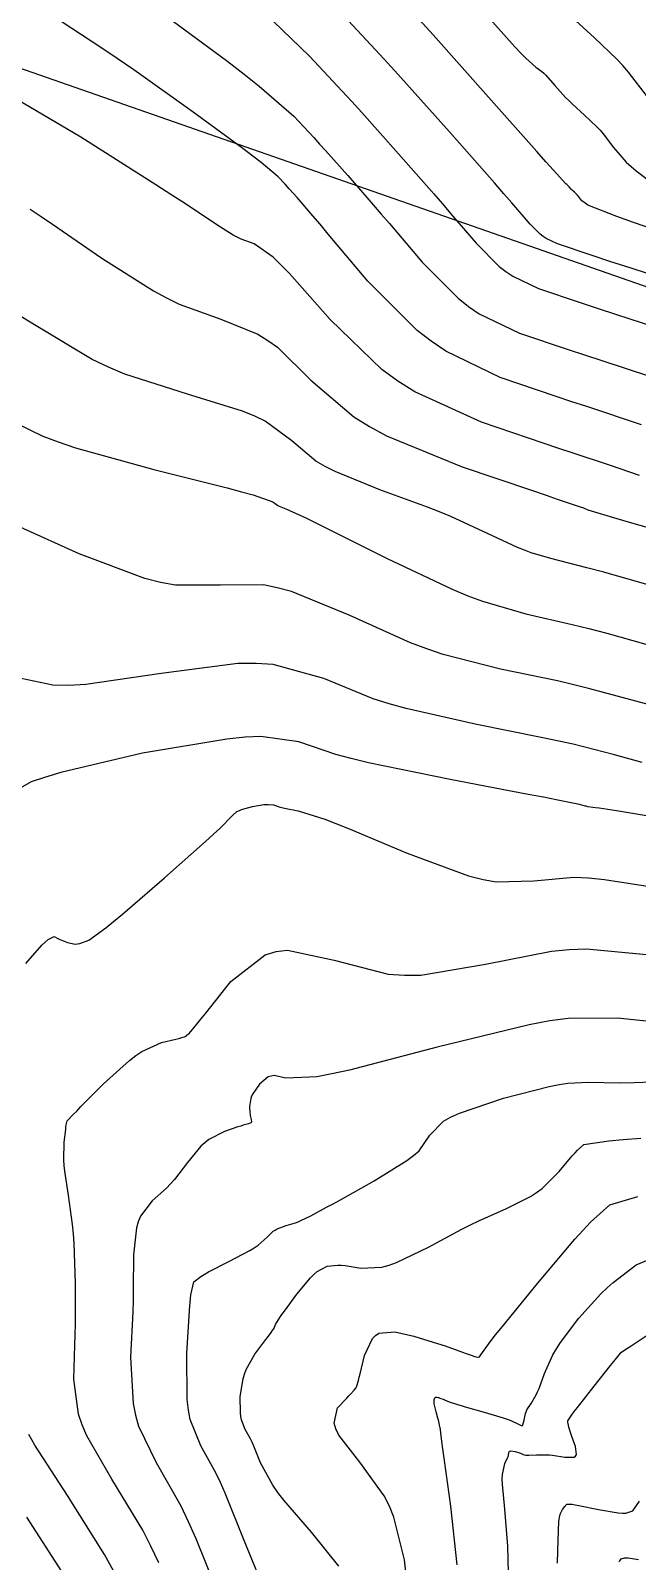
# Model space of a CAD drawing. Header units: metres. Extents: x 837117 to 838479, y 1189012 to 1191015.
# Drawn here: x 837784.2 to 837824.3, y 1190030.7 to 1190131.8 of the extents above; entities that cross this region are included whole.
import ezdxf

# ---------------------------------------------------------------- set-up
doc = ezdxf.new("R2010")
doc.units = ezdxf.units.M
doc.header["$LTSCALE"] = 0.3
for name, color, linetype in [('COTAS 10', 1, 'Continuous'), ('COTAS INT', 252, 'Continuous'), ('VIA2', 121, 'Continuous')]:
    doc.layers.add(name, color=color, linetype=linetype)

msp = doc.modelspace()

# ---------------------------------------------------------------- linework, layer by layer
at = {"layer": 'COTAS 10'}
for points in [[(837791.64, 1190133.91), (837797.15, 1190129.82), (837798.31, 1190128.93), (837799.31, 1190128.13), (837801.6, 1190126.14), (837802.91, 1190124.73), (837803.29, 1190124.31), (837803.69, 1190123.88), (837805.17, 1190122.22), (837806.85, 1190120.29), (837807.37, 1190119.68), (837807.92, 1190119.05), (837810.07, 1190116.5), (837812.45, 1190114.12), (837813.15, 1190113.58), (837813.85, 1190113.1), (837816.5, 1190111.82), (837819.73, 1190110.74), (837820.8, 1190110.38), (837821.95, 1190110.01), (837826.7, 1190108.45)], [(837824.96, 1190127.43), (837823.71, 1190129.06), (837823.34, 1190129.49), (837822.95, 1190129.91), (837821.46, 1190131.32), (837819.97, 1190132.68)], [(837782.34, 1190106.32), (837785, 1190105.01), (837786.02, 1190104.63), (837787.16, 1190104.25), (837792.34, 1190102.81), (837797.2, 1190101.59), (837798.14, 1190101.34), (837798.91, 1190101.13), (837800.21, 1190100.68), (837800.45, 1190100.49), (837800.53, 1190100.44), (837800.63, 1190100.39), (837801.06, 1190100.21), (837802.39, 1190099.61), (837803.05, 1190099.28), (837803.84, 1190098.89), (837807.77, 1190096.93), (837812.07, 1190094.9), (837813.1, 1190094.47), (837814.06, 1190094.11), (837816.93, 1190093.27), (837820, 1190092.58), (837821.09, 1190092.3), (837822.28, 1190091.99), (837827.43, 1190090.55)], [(837792.68, 1190030.58), (837792.15, 1190031.69), (837791.61, 1190032.74), (837789.57, 1190036.12), (837787.91, 1190038.98), (837787.61, 1190039.71), (837787.36, 1190040.41), (837787.05, 1190042.71), (837787.13, 1190044.97), (837787.15, 1190045.65), (837787.16, 1190046.34), (837787.16, 1190049.05), (837787.08, 1190051.67), (837787.04, 1190052.32), (837786.98, 1190052.93), (837786.71, 1190054.87), (837786.46, 1190056.45), (837786.42, 1190056.84), (837786.4, 1190057.21), (837786.42, 1190058.38), (837786.52, 1190059.22), (837786.54, 1190059.39), (837786.56, 1190059.52), (837786.62, 1190059.78), (837787.01, 1190060.19), (837787.25, 1190060.43), (837787.53, 1190060.72), (837789.02, 1190062.22), (837790.73, 1190063.77), (837791.15, 1190064.09), (837791.56, 1190064.36), (837792.85, 1190064.95), (837793.8, 1190065.18), (837793.99, 1190065.23), (837794.14, 1190065.27), (837794.42, 1190065.36), (837794.5, 1190065.42), (837794.53, 1190065.44), (837794.55, 1190065.46), (837794.68, 1190065.56), (837795.18, 1190066.16), (837795.45, 1190066.5), (837795.78, 1190066.9), (837797.43, 1190068.98), (837799.7, 1190070.75), (837800.42, 1190070.97), (837801.18, 1190071.06), (837804.27, 1190070.39), (837807.83, 1190069.47), (837808.9, 1190069.4), (837810, 1190069.41), (837814.27, 1190070.14), (837818.63, 1190071), (837819.79, 1190071.1), (837820.93, 1190071.14), (837824.9, 1190070.77)], [(837812.4, 1190030.45), (837811.97, 1190034.33), (837811.53, 1190037.5), (837811.45, 1190038.11), (837811.38, 1190038.6), (837811.28, 1190039.38), (837811.28, 1190039.43), (837811.27, 1190039.46), (837811.27, 1190039.5), (837811.23, 1190039.67), (837811.17, 1190039.93), (837811.15, 1190040.02), (837811.12, 1190040.13), (837811, 1190040.57), (837810.9, 1190041), (837810.88, 1190041.09), (837810.87, 1190041.18), (837810.87, 1190041.38), (837810.92, 1190041.49), (837810.93, 1190041.5), (837810.95, 1190041.52), (837811.04, 1190041.53), (837811.14, 1190041.5), (837811.17, 1190041.5), (837811.2, 1190041.49), (837811.32, 1190041.45), (837811.47, 1190041.39), (837811.53, 1190041.37), (837811.59, 1190041.34), (837811.87, 1190041.23), (837812.42, 1190041.04), (837812.65, 1190040.97), (837812.92, 1190040.89), (837814.18, 1190040.54), (837815.44, 1190040.17), (837815.7, 1190040.08), (837815.93, 1190039.99), (837816.44, 1190039.74), (837816.66, 1190039.64), (837816.71, 1190039.66), (837816.74, 1190039.7), (837816.81, 1190040.01), (837816.9, 1190040.45), (837816.94, 1190040.57), (837817, 1190040.69), (837817.27, 1190041.12), (837817.61, 1190041.68), (837817.71, 1190041.89), (837817.81, 1190042.11), (837818.16, 1190043.09), (837818.72, 1190044.33), (837818.95, 1190044.72), (837819.22, 1190045.13), (837820.44, 1190046.75), (837821.89, 1190048.35), (837822.3, 1190048.74), (837822.71, 1190049.11), (837824.22, 1190050.26), (837826.23, 1190051.11)]]:
    msp.add_lwpolyline(points, dxfattribs=at)
at = {"layer": 'COTAS INT'}
for points in [[(837830.95, 1190113.8), (837823.9, 1190116.1), (837822.49, 1190116.56), (837821.32, 1190116.95), (837819.02, 1190117.71), (837818.28, 1190118.06), (837818.08, 1190118.2), (837817.88, 1190118.35), (837817.21, 1190119.02), (837816, 1190120.42), (837815.47, 1190121.03), (837814.85, 1190121.74), (837811.88, 1190125.11), (837808.47, 1190128.92), (837807.57, 1190129.91), (837806.69, 1190130.87), (837803.68, 1190134.1)], [(837824.58, 1190105.77), (837820.97, 1190106.96), (837819.96, 1190107.29), (837818.94, 1190107.63), (837815.24, 1190108.88), (837811.64, 1190110.62), (837810.68, 1190111.28), (837809.74, 1190112), (837806.49, 1190115.25), (837803.87, 1190118.36), (837803.33, 1190119.01), (837802.86, 1190119.56), (837801.81, 1190120.78), (837801.29, 1190121.36), (837801.16, 1190121.51), (837801.02, 1190121.66), (837800.56, 1190122.15), (837799.43, 1190123.09), (837798.88, 1190123.51), (837798.22, 1190124.01), (837794.95, 1190126.42), (837791.02, 1190129.22), (837789.93, 1190129.96), (837788.85, 1190130.69), (837784.95, 1190133.24)], [(837800.23, 1190132.42), (837802.64, 1190130.12), (837804.8, 1190127.8), (837805.43, 1190127.11), (837806.08, 1190126.4), (837808.52, 1190123.67), (837810.85, 1190121.01), (837811.42, 1190120.36), (837811.96, 1190119.73), (837813.64, 1190117.76), (837815.17, 1190116.23), (837815.61, 1190115.89), (837816.06, 1190115.58), (837817.76, 1190114.76), (837820.53, 1190113.84), (837821.65, 1190113.47), (837822.93, 1190113.05), (837828.83, 1190111.13)], [(837825.39, 1190118.66), (837824.04, 1190119.13), (837822.94, 1190119.52), (837821.02, 1190120.26), (837820.76, 1190120.46), (837820.7, 1190120.51), (837820.64, 1190120.56), (837820.49, 1190120.74), (837820.37, 1190120.9), (837820.33, 1190120.94), (837820.29, 1190120.98), (837820.15, 1190121.12), (837820, 1190121.26), (837819.92, 1190121.33), (837819.79, 1190121.48), (837819.68, 1190121.6), (837819.66, 1190121.62), (837819.64, 1190121.64), (837819.57, 1190121.69), (837818.75, 1190122.58), (837818.26, 1190123.14), (837817.65, 1190123.82), (837814.47, 1190127.41), (837810.81, 1190131.52), (837809.89, 1190132.53)], [(837814.37, 1190132.77), (837816.21, 1190130.72), (837816.6, 1190130.32), (837816.92, 1190129.99), (837817.6, 1190129.38), (837817.98, 1190129.11), (837818.11, 1190128.99), (837818.25, 1190128.85), (837818.85, 1190128.18), (837819.56, 1190127.39), (837819.77, 1190127.18), (837819.98, 1190126.97), (837820.81, 1190126.22), (837821.62, 1190125.44), (837821.83, 1190125.22), (837822.04, 1190124.98), (837822.73, 1190124.08), (837823.57, 1190123.11), (837823.88, 1190122.82), (837824.21, 1190122.53), (837825.67, 1190121.44)], [(837824.43, 1190102.41), (837822.45, 1190103.09), (837819.99, 1190103.91), (837819.11, 1190104.2), (837818.15, 1190104.52), (837813.99, 1190105.93), (837809.59, 1190107.95), (837808.48, 1190108.65), (837807.42, 1190109.42), (837803.99, 1190112.72), (837801.32, 1190115.75), (837800.74, 1190116.34), (837800.23, 1190116.83), (837798.98, 1190117.72), (837798.12, 1190118.03), (837797.85, 1190118.16), (837797.58, 1190118.3), (837796.5, 1190118.98), (837794.43, 1190120.35), (837793.53, 1190120.94), (837792.48, 1190121.61), (837787.52, 1190124.77), (837781.59, 1190128.24)], [(837784.18, 1190120), (837784.89, 1190119.53), (837785.65, 1190119.01), (837788.9, 1190116.77), (837792.32, 1190114.61), (837793.19, 1190114.15), (837794.02, 1190113.74), (837796.77, 1190112.75), (837799.22, 1190111.75), (837799.88, 1190111.34), (837800.51, 1190110.88), (837802.73, 1190108.71), (837805.56, 1190106.28), (837806.59, 1190105.65), (837807.73, 1190105.04), (837812.73, 1190102.99), (837817.36, 1190101.42), (837818.27, 1190101.11), (837819.01, 1190100.86), (837820.33, 1190100.42), (837820.59, 1190100.32), (837820.67, 1190100.3), (837820.75, 1190100.27), (837821.03, 1190100.15), (837822.95, 1190099.57), (837824.06, 1190099.25), (837825.42, 1190098.86)], [(837829.74, 1190093.84), (837823.39, 1190095.65), (837822.08, 1190096.02), (837820.97, 1190096.32), (837818.59, 1190096.92), (837817.28, 1190097.3), (837816.84, 1190097.47), (837816.37, 1190097.66), (837814.4, 1190098.59), (837811.98, 1190099.7), (837811.23, 1190100.02), (837810.44, 1190100.33), (837807.28, 1190101.47), (837804.32, 1190102.67), (837803.66, 1190103.01), (837803.06, 1190103.37), (837801.47, 1190104.7), (837799.71, 1190106), (837799.01, 1190106.34), (837798.21, 1190106.67), (837794.56, 1190107.78), (837790.43, 1190109.11), (837789.34, 1190109.57), (837788.26, 1190110.08), (837784.56, 1190112.29), (837781.34, 1190114.26)], [(837825.11, 1190087.26), (837821.16, 1190088.32), (837820.09, 1190088.59), (837819.03, 1190088.84), (837815.26, 1190089.62), (837811.47, 1190090.59), (837810.39, 1190090.96), (837809.3, 1190091.36), (837805.26, 1190093.18), (837801.45, 1190094.75), (837800.5, 1190095), (837799.6, 1190095.18), (837796.75, 1190095.16), (837793.77, 1190095.16), (837792.79, 1190095.34), (837791.74, 1190095.61), (837787.42, 1190097.24), (837783.51, 1190099)], [(837824.62, 1190083.46), (837822.79, 1190083.97), (837820.05, 1190084.66), (837819.1, 1190084.87), (837818.06, 1190085.09), (837813.59, 1190085.98), (837809.01, 1190087.02), (837807.89, 1190087.34), (837806.84, 1190087.67), (837803.59, 1190089), (837800.23, 1190089.92), (837799.1, 1190089.99), (837797.9, 1190089.99), (837792.83, 1190089.33), (837787.86, 1190088.6), (837786.72, 1190088.55), (837785.67, 1190088.56), (837782.74, 1190089.17)], [(837825.04, 1190079.91), (837822.92, 1190080.27), (837821.77, 1190080.44), (837821.54, 1190080.47), (837821.36, 1190080.49), (837821.03, 1190080.53), (837820.91, 1190080.56), (837820.85, 1190080.57), (837820.79, 1190080.59), (837820.47, 1190080.68), (837818.94, 1190080.99), (837818.1, 1190081.16), (837817.08, 1190081.35), (837811.93, 1190082.33), (837806.54, 1190083.44), (837805.39, 1190083.71), (837804.38, 1190083.98), (837801.93, 1190084.82), (837799.42, 1190085.17), (837798.38, 1190085.12), (837797.18, 1190085), (837791.59, 1190084.06), (837786.19, 1190082.79), (837785.12, 1190082.47), (837784.23, 1190082.17), (837782.52, 1190081.19)], [(837783.89, 1190070.18), (837784.95, 1190071.38), (837785.17, 1190071.59), (837785.36, 1190071.76), (837785.76, 1190071.96), (837786.01, 1190071.82), (837786.09, 1190071.78), (837786.19, 1190071.73), (837786.63, 1190071.56), (837787.14, 1190071.46), (837787.29, 1190071.47), (837787.45, 1190071.5), (837788.04, 1190071.71), (837789.18, 1190072.53), (837789.69, 1190072.94), (837790.27, 1190073.43), (837793.06, 1190075.83), (837795.76, 1190078.23), (837796.29, 1190078.72), (837796.73, 1190079.12), (837797.52, 1190079.93), (837797.83, 1190080.21), (837797.97, 1190080.27), (837798.13, 1190080.34), (837798.87, 1190080.54), (837799.62, 1190080.67), (837799.78, 1190080.69), (837799.92, 1190080.69), (837800.26, 1190080.65), (837800.63, 1190080.52), (837800.8, 1190080.49), (837800.99, 1190080.44), (837801.89, 1190080.26), (837803.65, 1190079.71), (837804.38, 1190079.43), (837805.21, 1190079.1), (837809.09, 1190077.46), (837813.15, 1190075.97), (837814.1, 1190075.73), (837814.97, 1190075.57), (837817.46, 1190075.63), (837820.1, 1190075.87), (837821.07, 1190075.83), (837822.13, 1190075.73), (837826.82, 1190074.99)], [(837825.94, 1190066.25), (837822.98, 1190066.56), (837819.73, 1190066.55), (837818.51, 1190066.38), (837817.15, 1190066.13), (837811.07, 1190064.65), (837805.28, 1190063.14), (837804.1, 1190062.88), (837803.11, 1190062.7), (837801.07, 1190062.61), (837800.29, 1190062.77), (837800.1, 1190062.74), (837799.91, 1190062.68), (837799.32, 1190062.21), (837798.89, 1190061.57), (837798.81, 1190061.41), (837798.75, 1190061.25), (837798.67, 1190060.74), (837798.7, 1190060.32), (837798.71, 1190060.22), (837798.72, 1190060.13), (837798.78, 1190059.87), (837798.79, 1190059.7), (837798.77, 1190059.67), (837798.75, 1190059.64), (837798.61, 1190059.58), (837798.25, 1190059.49), (837798.09, 1190059.44), (837797.9, 1190059.38), (837797.01, 1190059.08), (837795.99, 1190058.54), (837795.72, 1190058.33), (837795.46, 1190058.1), (837794.57, 1190057.03), (837793.7, 1190055.9), (837793.45, 1190055.61), (837793.19, 1190055.34), (837792.24, 1190054.49), (837791.46, 1190053.49), (837791.31, 1190053.12), (837791.19, 1190052.71), (837791.01, 1190050.92), (837790.99, 1190048.64), (837790.97, 1190047.92), (837790.95, 1190047.17), (837790.81, 1190044.16), (837790.97, 1190041.11), (837791.13, 1190040.34), (837791.33, 1190039.61), (837792.51, 1190037.22), (837794.13, 1190034.36), (837794.62, 1190033.32), (837795.13, 1190032.19), (837797.12, 1190027.22)], [(837799.58, 1190028.99), (837798.31, 1190032.07), (837797.06, 1190035.19), (837796.75, 1190035.9), (837796.44, 1190036.54), (837795.45, 1190038.31), (837794.75, 1190040.05), (837794.63, 1190040.68), (837794.55, 1190041.38), (837794.52, 1190044.42), (837794.7, 1190047.25), (837794.75, 1190047.81), (837794.8, 1190048.28), (837794.98, 1190049.15), (837795.44, 1190049.51), (837795.67, 1190049.64), (837795.95, 1190049.8), (837797.3, 1190050.49), (837798.69, 1190051.22), (837798.98, 1190051.4), (837799.24, 1190051.57), (837799.83, 1190052.09), (837800.23, 1190052.49), (837800.36, 1190052.57), (837800.5, 1190052.65), (837801.08, 1190052.86), (837801.71, 1190053.05), (837801.89, 1190053.11), (837802.07, 1190053.19), (837802.72, 1190053.5), (837803.76, 1190054.07), (837804.19, 1190054.3), (837804.67, 1190054.57), (837806.91, 1190055.81), (837809.07, 1190057.16), (837809.51, 1190057.49), (837809.87, 1190057.81), (837810.58, 1190058.83), (837811.48, 1190059.76), (837811.96, 1190060.03), (837812.54, 1190060.29), (837815.45, 1190061.28), (837818.48, 1190062.05), (837819.13, 1190062.18), (837819.7, 1190062.28), (837821.06, 1190062.34), (837823.11, 1190062.29), (837824.1, 1190062.31), (837825.27, 1190062.35)], [(837804.56, 1190030.36), (837802.76, 1190032.61), (837800.93, 1190034.73), (837800.54, 1190035.24), (837800.2, 1190035.72), (837799.4, 1190037.19), (837798.96, 1190038.29), (837798.85, 1190038.55), (837798.74, 1190038.77), (837798.39, 1190039.4), (837798.14, 1190040.02), (837798.09, 1190040.24), (837798.07, 1190040.49), (837798.05, 1190041.57), (837798.24, 1190042.75), (837798.34, 1190043.05), (837798.45, 1190043.35), (837799.03, 1190044.36), (837799.62, 1190045.17), (837799.74, 1190045.33), (837799.85, 1190045.48), (837800.09, 1190045.79), (837800.22, 1190045.97), (837800.25, 1190046.03), (837800.29, 1190046.09), (837800.39, 1190046.32), (837800.67, 1190046.79), (837800.81, 1190046.99), (837800.97, 1190047.22), (837801.79, 1190048.33), (837802.7, 1190049.42), (837802.92, 1190049.63), (837803.13, 1190049.82), (837803.8, 1190050.18), (837804.5, 1190050.25), (837804.73, 1190050.24), (837804.98, 1190050.22), (837806.03, 1190050.06), (837807.42, 1190050.12), (837807.89, 1190050.25), (837808.39, 1190050.42), (837810.49, 1190051.43), (837812.7, 1190052.62), (837813.27, 1190052.91), (837813.82, 1190053.18), (837815.66, 1190054), (837817.24, 1190054.79), (837817.63, 1190055.05), (837818, 1190055.32), (837819.14, 1190056.44), (837819.99, 1190057.46), (837820.18, 1190057.66), (837820.35, 1190057.84), (837820.77, 1190058.23), (837822.42, 1190058.46), (837823.37, 1190058.54), (837824.53, 1190058.63)], [(837809.24, 1190027.83), (837808.92, 1190030.79), (837808.21, 1190033.61), (837807.91, 1190034.33), (837807.56, 1190035.01), (837805.96, 1190037.24), (837804.58, 1190039.02), (837804.38, 1190039.43), (837804.26, 1190039.8), (837804.49, 1190040.82), (837805.11, 1190041.47), (837805.24, 1190041.61), (837805.35, 1190041.72), (837805.58, 1190041.98), (837805.67, 1190042.1), (837805.69, 1190042.13), (837805.71, 1190042.16), (837805.77, 1190042.27), (837805.87, 1190042.64), (837805.92, 1190042.84), (837805.98, 1190043.08), (837806.27, 1190044.28), (837806.79, 1190045.41), (837806.99, 1190045.6), (837807.22, 1190045.75), (837808.27, 1190045.84), (837809.52, 1190045.55), (837809.88, 1190045.45), (837810.24, 1190045.34), (837811.59, 1190044.91), (837812.75, 1190044.51), (837812.98, 1190044.42), (837813.19, 1190044.35), (837813.62, 1190044.19), (837813.79, 1190044.16), (837813.83, 1190044.17), (837813.87, 1190044.19), (837813.96, 1190044.33), (837814.57, 1190045.18), (837814.93, 1190045.64), (837815.38, 1190046.2), (837817.69, 1190049.04), (837820.17, 1190051.96), (837820.72, 1190052.56), (837821.21, 1190053.08), (837822.49, 1190054.24), (837824.33, 1190054.79)], [(837815.78, 1190029.88), (837815.77, 1190030.82), (837815.74, 1190031.68), (837815.55, 1190034.13), (837815.39, 1190035.77), (837815.37, 1190036.12), (837815.38, 1190036.43), (837815.53, 1190037.15), (837815.72, 1190037.52), (837815.76, 1190037.6), (837815.78, 1190037.68), (837815.81, 1190037.87), (837815.85, 1190037.96), (837815.89, 1190037.97), (837815.94, 1190037.98), (837816.22, 1190037.93), (837816.51, 1190037.84), (837816.57, 1190037.82), (837816.63, 1190037.8), (837816.75, 1190037.73), (837816.93, 1190037.69), (837817.02, 1190037.69), (837817.12, 1190037.69), (837817.63, 1190037.72), (837818.3, 1190037.72), (837818.5, 1190037.71), (837818.7, 1190037.69), (837819.5, 1190037.56), (837820.12, 1190037.57), (837820.21, 1190037.64), (837820.27, 1190037.73), (837820.21, 1190038.28), (837819.97, 1190038.92), (837819.92, 1190039.06), (837819.87, 1190039.19), (837819.77, 1190039.55), (837819.72, 1190039.78), (837819.71, 1190039.83), (837819.71, 1190039.87), (837819.7, 1190039.97), (837819.96, 1190040.36), (837820.13, 1190040.58), (837820.34, 1190040.85), (837821.44, 1190042.25), (837822.53, 1190043.63), (837822.74, 1190043.89), (837822.91, 1190044.1), (837823.18, 1190044.44), (837823.18, 1190044.45), (837823.19, 1190044.46), (837823.61, 1190044.75), (837823.88, 1190044.92), (837824.21, 1190045.14), (837825.94, 1190046.28)], [(837789.68, 1190030.05), (837789.08, 1190031.13), (837786.64, 1190035.03), (837784.49, 1190038.35), (837784.08, 1190039.07)], [(837819.02, 1190030.56), (837819.04, 1190031.38), (837819.06, 1190032.06), (837819.12, 1190033.34), (837819.17, 1190033.69), (837819.19, 1190033.77), (837819.22, 1190033.85), (837819.36, 1190034.11), (837819.51, 1190034.3), (837819.54, 1190034.34), (837819.56, 1190034.38), (837819.63, 1190034.47), (837819.98, 1190034.45), (837820.18, 1190034.42), (837820.43, 1190034.38), (837821.72, 1190034.11), (837823.04, 1190033.89), (837823.31, 1190033.87), (837823.53, 1190033.87), (837823.99, 1190034.01), (837824.45, 1190034.65)], [(837783.94, 1190033.59), (837786.65, 1190029.39), (837787.26, 1190028.32), (837787.82, 1190027.3), (837789.35, 1190023.94), (837790.15, 1190020.64), (837790.26, 1190019.64), (837790.3, 1190018.62), (837790.04, 1190014.63), (837789.46, 1190010.54), (837789.31, 1190009.45), (837789.16, 1190008.37), (837788.66, 1190004.63), (837788.6, 1190001.12), (837788.74, 1190000.19), (837788.78, 1190000)], [(837823.09, 1190030.66), (837823.11, 1190030.69), (837823.13, 1190030.72), (837823.22, 1190030.85), (837823.45, 1190030.92), (837823.57, 1190030.92), (837823.7, 1190030.91), (837824.38, 1190030.8)]]:
    msp.add_lwpolyline(points, dxfattribs=at)
at = {"layer": 'VIA2'}
msp.add_line((837782.89, 1190129.55), (837921.91, 1190081.01), dxfattribs=at)

doc.saveas('drawing.dxf')
